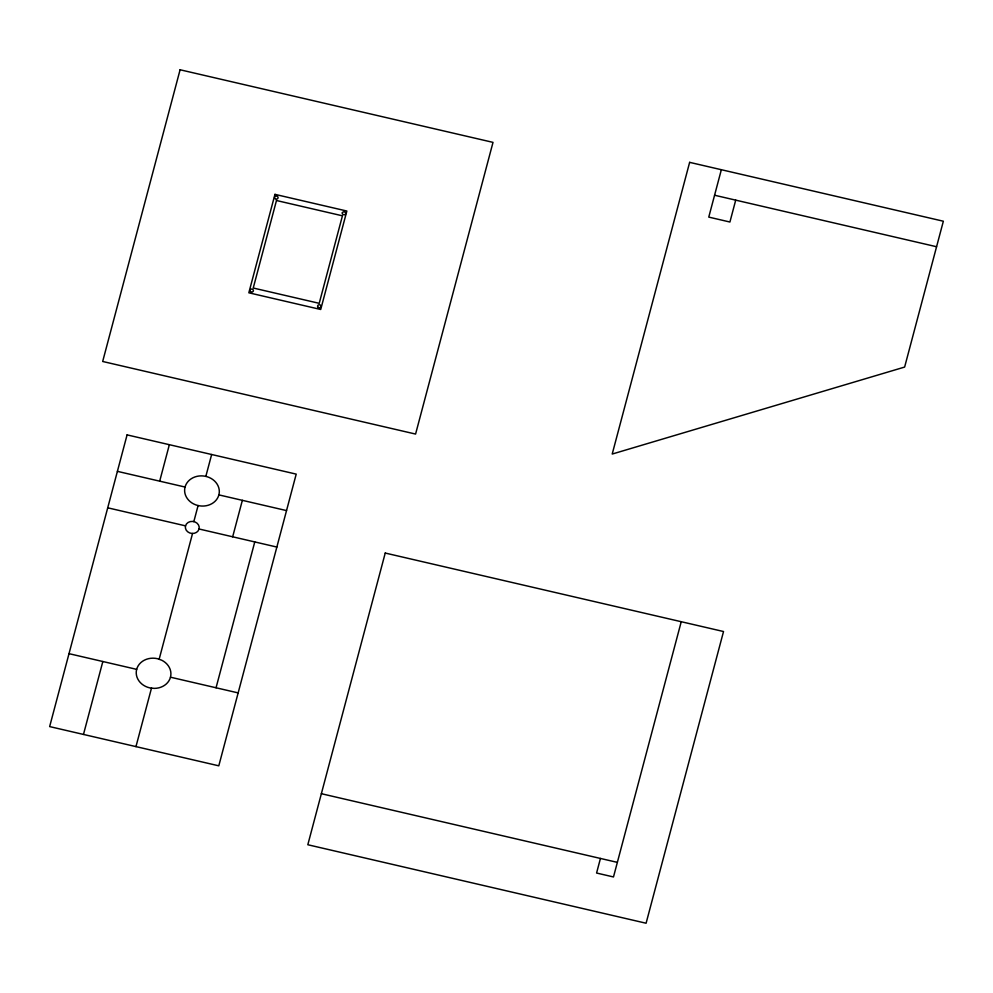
<?xml version="1.0" encoding="UTF-8"?>
<svg xmlns="http://www.w3.org/2000/svg" width="993" height="993" viewBox="0 0 993 993"><rect width="100%" height="100%" fill="white"/><g stroke="black" fill="none" stroke-linecap="round" stroke-linejoin="round"><path stroke-width="1.49" d="M83.474 734.435L102.838 661.512M159.687 481.158L169.356 444.69M193.834 521.598L198.091 505.549M205.836 476.379L211.646 454.509M135.967 746.612L151.507 688.075M159.141 659.302L192.543 533.477M232.672 536.803L242.354 500.335M216.052 687.777L254.767 541.93M721.352 169.716L708.766 217.107L729.917 222.022L735.714 200.139M600.442 858.448L596.582 873.033L613.488 876.956L681.235 621.717M714.575 195.236L936.573 246.736M117.397 471.352L185.058 487.042M218.882 494.886A17.39 15.056 7.6 0 0 196.862 476.379A17.39 15.056 7.6 0 0 190.159 501.639A17.39 15.056 7.6 0 0 218.882 494.886L286.543 510.588M107.716 507.808L185.53 525.856M199.059 528.996A6.951 6.02 7.6 0 0 190.246 521.598A6.951 6.02 7.6 0 0 187.565 531.702A6.951 6.02 7.6 0 0 199.059 528.996L276.861 547.056M69.001 653.667L136.662 669.356A17.39 15.056 7.6 0 1 157.453 658.694L161.698 660.208A17.39 15.056 7.6 0 1 170.486 677.201L238.146 692.903M321.36 793.705L617.361 862.371M170.486 677.201A17.39 15.056 7.6 0 1 154.213 688.385L149.707 687.864A17.39 15.056 7.6 0 1 136.662 669.356M342.349 212.787L342.275 213.172A1.738 1.502 7.6 0 0 345.676 213.768L345.738 213.371A1.738 1.502 7.6 0 0 342.349 212.787M180.093 69.771L102.676 361.477L415.583 434.065L493.012 142.371L180.093 69.771M127.079 434.884L49.65 726.591L218.795 765.826L296.212 474.12L127.079 434.884M274.962 194.355L248.833 292.798L320.714 309.481L346.855 211.037L274.962 194.355M276.476 200.512L253.24 288.02L319.212 303.324L342.436 215.816L276.476 200.512M385.234 553.051L307.818 844.745L646.095 923.229L723.525 631.523L385.234 553.051M689.639 162.356L612.209 454.049L904.635 367.062L943.35 221.216L689.639 162.356M250.497 291.632A1.738 1.502 7.6 0 0 253.364 290.949A1.738 1.502 7.6 0 0 251.167 289.1A1.738 1.502 7.6 0 0 250.497 291.632M275.173 198.65A1.738 1.502 7.6 0 0 278.04 197.967A1.738 1.502 7.6 0 0 275.843 196.118A1.738 1.502 7.6 0 0 275.173 198.65M318.145 307.321A1.738 1.502 7.6 0 0 321.024 306.651A1.738 1.502 7.6 0 0 318.815 304.801A1.738 1.502 7.6 0 0 318.145 307.321"/></g></svg>
